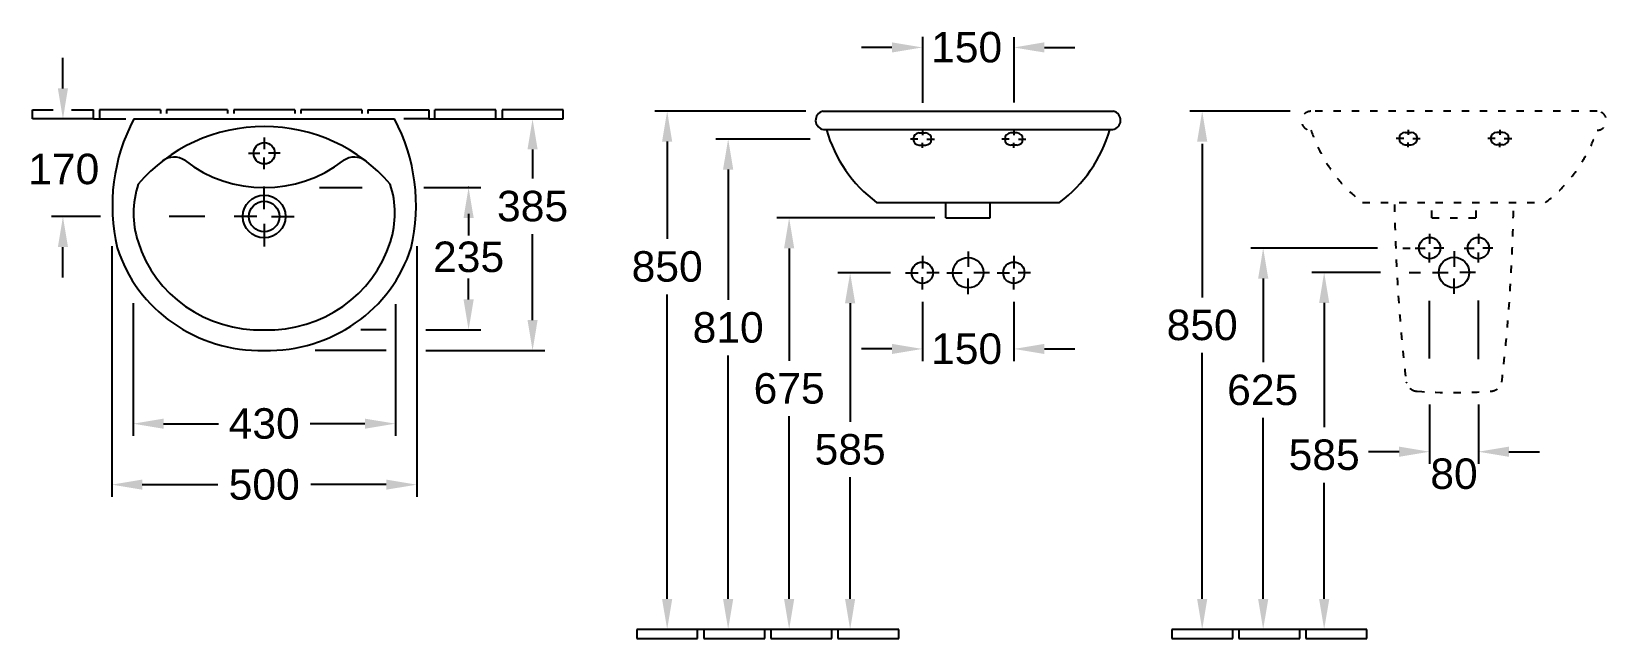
# Model space of a CAD drawing. Extents: x 158 to 2740, y 616 to 1612.
import ezdxf
from ezdxf.enums import TextEntityAlignment as Align

# ---------------------------------------------------------------- set-up
doc = ezdxf.new("R2010")
doc.units = 0
doc.linetypes.add('ACAD_ISO03W100', pattern=[30, 12, -18])
doc.linetypes.add('STRICHLINIEX2', pattern=[38.1, 25.4, -12.7])
for name, color, linetype in [('DRAUF', 6, 'CONTINUOUS'), ('DRAUF_Abfluss', 7, 'CONTINUOUS'), ('DRAUF_Bemassung', 7, 'CONTINUOUS'), ('DRAUF_Fliesen', 2, 'CONTINUOUS'), ('DRAUF_Hahnloch', 7, 'CONTINUOUS'), ('FRONT', 6, 'CONTINUOUS'), ('FRONT_Abfluss', 7, 'CONTINUOUS'), ('FRONT_Befestigung', 7, 'CONTINUOUS'), ('FRONT_Bemassung', 7, 'CONTINUOUS'), ('FRONT_Fliesen', 2, 'CONTINUOUS'), ('INST', 4, 'CONTINUOUS'), ('INST_Abfluss', 7, 'CONTINUOUS'), ('INST_Befestigung', 7, 'CONTINUOUS'), ('INST_Bemassung', 7, 'CONTINUOUS'), ('INST_Fliesen', 2, 'CONTINUOUS')]:
    doc.layers.add(name, color=color, linetype=linetype)
doc.styles.get("Standard").update_dxf_attribs({"font": 'ARIAL.TTF'})

msp = doc.modelspace()

# ---------------------------------------------------------------- linework, layer by layer
at = {"layer": 'DRAUF'}
msp.add_line((325.7, 1468.5), (753.1, 1468.5), dxfattribs=at)
at = {"layer": 'DRAUF', "color": 1, "linetype": 'Continuous'}
msp.add_circle((539.4, 1308.5), 35, dxfattribs=at)
at = {"layer": 'DRAUF'}
for centre, major_axis, start_param, end_param in [((615, 1326.7), (324.6, 0), 2.671018, 3.365176), ((463.8, 1326.7), (-324.6, 0), 2.91801, 3.612167), ((534.1, 1325.9), (246.1, 0), 3.434742, 4.733887), ((544.7, 1325.9), (-246.1, 0), 1.549298, 2.848444)]:
    msp.add_ellipse(centre, major_axis=major_axis, ratio=0.964, start_param=start_param, end_param=end_param, dxfattribs=at)
at = {"layer": 'DRAUF', "color": 5}
for centre, major_axis, start_param, end_param in [((539.4, 1199.4), (-266.3, 0), 3.824707, 5.600071), ((488.6, 1313.7), (-163.4, 0), -0.308455, 0.301186), ((590.3, 1313.7), (-163.4, 0), 2.840407, 3.450048), ((534, 1325.3), (210.4, 0), 3.43325, 4.737913), ((544.8, 1325.3), (210.4, 0), 4.686865, 5.991527)]:
    msp.add_ellipse(centre, major_axis=major_axis, ratio=0.964, start_param=start_param, end_param=end_param, dxfattribs=at)
at = {"layer": 'DRAUF', "color": 4}
for centre, major_axis, start_param, end_param in [((391.6, 1376.2), (-30.8, 0), 4.087863, 5.398831), ((539.4, 1554.9), (-206.3, 0), 0.890528, 2.251065), ((687.2, 1376.2), (30.8, 0), 0.884354, 2.195322)]:
    msp.add_ellipse(centre, major_axis=major_axis, ratio=0.964, start_param=start_param, end_param=end_param, dxfattribs=at)
at = {"layer": 'DRAUF_Abfluss', "color": 1, "linetype": 'Continuous', "ltscale": 0.4}
for p, q in [((539.4, 1320.5), (539.4, 1357.8)), ((527.4, 1308.5), (490.2, 1308.5)), ((539.4, 1296.6), (539.4, 1259.3)), ((551.4, 1308.5), (588.7, 1308.5))]:
    msp.add_line(p, q, dxfattribs=at)
at = {"layer": 'DRAUF_Abfluss', "color": 4, "linetype": 'Continuous'}
msp.add_circle((539.4, 1308.5), 25, dxfattribs=at)
at = {"layer": 'DRAUF_Bemassung', "linetype": 'ByBlock'}
for p, q in [((209.4, 1518.6), (209.4, 1568.6)), ((270.8, 1308.5), (190.9, 1308.5)), ((209.4, 1208.5), (209.4, 1258.5))]:
    msp.add_line(p, q, dxfattribs=at)
at = {"layer": 'DRAUF_Bemassung'}
for p, q in [((979.4, 1418.6), (979.4, 1370.8)), ((629.8, 1356), (699.9, 1356)), ((801.2, 1356), (894.5, 1356)), ((442.1, 1308.5), (383.6, 1308.5)), ((874.5, 1313.1), (874.5, 1277.1)), ((979.4, 1138.7), (979.4, 1279.7)), ((289.4, 1259.9), (289.4, 848.7)), ((789.4, 1259.9), (789.4, 848.7)), ((874.5, 1172.5), (874.5, 1207.1)), ((324.4, 1166.4), (324.4, 948.7)), ((754.4, 1165), (754.4, 948.7)), ((739.6, 1122.5), (697.7, 1122.5)), ((804.4, 1122.5), (894.5, 1122.5)), ((739.6, 1088.7), (622.8, 1088.7)), ((804.4, 1088.7), (999.4, 1088.7)), ((374.4, 968.7), (464.3, 968.7)), ((704.4, 968.7), (614.5, 968.7)), ((339.4, 868.7), (463.3, 868.7)), ((739.4, 868.7), (615.6, 868.7))]:
    msp.add_line(p, q, dxfattribs=at)
msp.add_point((874.5, 1356), dxfattribs=at)
at = {"layer": 'DRAUF_Bemassung', "linetype": 'ByBlock'}
for points in [[(201.1, 1518.6), (217.7, 1518.6), (209.4, 1468.6)], [(201.1, 1258.5), (217.7, 1258.5), (209.4, 1308.5)]]:
    msp.add_solid(points, dxfattribs=at)
at = {"layer": 'DRAUF_Bemassung'}
for points in [[(971.1, 1418.6), (987.7, 1418.6), (979.4, 1468.6)], [(866.2, 1306), (882.9, 1306), (874.5, 1356)], [(866.2, 1172.5), (882.9, 1172.5), (874.5, 1122.5)], [(971.1, 1138.7), (987.7, 1138.7), (979.4, 1088.7)], [(374.4, 977), (374.4, 960.4), (324.4, 968.7)], [(704.4, 977), (704.4, 960.4), (754.4, 968.7)], [(339.4, 877), (339.4, 860.4), (289.4, 868.7)], [(739.4, 877), (739.4, 860.4), (789.4, 868.7)]]:
    msp.add_solid(points, dxfattribs=at)
at = {"layer": 'DRAUF_Fliesen'}
for p, q in [((159.4, 1483.6), (193.4, 1483.6)), ((159.4, 1468.6), (159.4, 1483.6)), ((223.4, 1483.6), (259.4, 1483.6)), ((259.4, 1468.6), (259.4, 1483.6)), ((369.4, 1483.6), (269.4, 1483.6)), ((269.4, 1483.6), (269.4, 1468.6)), ((369.4, 1483.6), (369.4, 1477.7)), ((479.4, 1483.6), (379.4, 1483.6)), ((379.4, 1483.6), (379.4, 1477.7)), ((479.4, 1483.6), (479.4, 1477.7)), ((589.4, 1483.6), (489.4, 1483.6)), ((489.4, 1483.6), (489.4, 1477.7)), ((589.4, 1483.6), (589.4, 1477.7)), ((699.4, 1483.6), (599.4, 1483.6)), ((599.4, 1483.6), (599.4, 1477.7)), ((699.4, 1483.6), (699.4, 1477.7)), ((709.4, 1483.6), (809.4, 1483.6)), ((709.4, 1483.6), (709.4, 1477.7)), ((809.4, 1483.6), (809.4, 1468.6)), ((919.4, 1483.6), (819.4, 1483.6)), ((819.4, 1468.6), (819.4, 1483.6)), ((919.4, 1468.6), (919.4, 1483.6)), ((1029.4, 1483.6), (929.4, 1483.6)), ((929.4, 1483.6), (929.4, 1468.6)), ((1029.4, 1468.6), (1029.4, 1483.6)), ((259.4, 1468.6), (159.4, 1468.6)), ((259.4, 1468.6), (269.4, 1468.6)), ((269.4, 1468.6), (312.4, 1468.6)), ((809.4, 1468.6), (768.3, 1468.6)), ((809.4, 1468.6), (819.4, 1468.6)), ((819.4, 1468.6), (919.4, 1468.6)), ((919.4, 1468.6), (929.4, 1468.6)), ((929.4, 1468.6), (1029.4, 1468.6))]:
    msp.add_line(p, q, dxfattribs=at)
at = {"layer": 'DRAUF_Hahnloch', "color": 1, "linetype": 'Continuous'}
for p, q in [((539.4, 1438), (539.4, 1419.2)), ((513.6, 1412.2), (532.4, 1412.2)), ((539.4, 1386.3), (539.4, 1405.2)), ((565.3, 1412.2), (546.4, 1412.2))]:
    msp.add_line(p, q, dxfattribs=at)
at = {"layer": 'DRAUF_Hahnloch', "color": 2, "linetype": 'Continuous'}
msp.add_circle((539.4, 1412.2), 17.5, dxfattribs=at)
at = {"layer": 'FRONT'}
for p, q in [((1455.1, 1481.3), (1931.9, 1481.3)), ((1456.4, 1451), (1930.6, 1451)), ((1543.4, 1331.7), (1843.5, 1331.7))]:
    msp.add_line(p, q, dxfattribs=at)
at = {"layer": 'FRONT', "color": 4}
for p, q in [((1657.2, 1306.3), (1657.2, 1331.7)), ((1729.7, 1306.3), (1729.7, 1331.7)), ((1657.2, 1306.3), (1729.7, 1306.3))]:
    msp.add_line(p, q, dxfattribs=at)
at = {"layer": 'FRONT'}
for centre, radius, start, end in [((1459, 1466.3), 15.5, 104.6578, 260.3944), ((1928, 1466.3), 15.5, 279.6056, 75.3422), ((1677.3, 1511.7), 224.4, 195.709, 233.3612), ((1709.6, 1511.7), 224.4, 306.6388, 344.291)]:
    msp.add_arc(centre, radius, start, end, dxfattribs=at)
at = {"layer": 'FRONT_Abfluss', "color": 1, "linetype": 'Continuous'}
for p, q in [((1618.5, 1243.8), (1618.5, 1223.4)), ((1693.5, 1251.3), (1693.5, 1225.9)), ((1768.5, 1243.8), (1768.5, 1223.4)), ((1591, 1216.3), (1611.4, 1216.4)), ((1646, 1216.3), (1625.6, 1216.3)), ((1658.5, 1216.3), (1683.9, 1216.3)), ((1728.5, 1216.3), (1703, 1216.3)), ((1741, 1216.3), (1761.4, 1216.3)), ((1796, 1216.3), (1775.6, 1216.4)), ((1618.5, 1188.8), (1618.5, 1209.2)), ((1693.5, 1181.3), (1693.5, 1206.8)), ((1768.5, 1188.8), (1768.5, 1209.2))]:
    msp.add_line(p, q, dxfattribs=at)
at = {"layer": 'FRONT_Abfluss', "color": 4, "linetype": 'Continuous'}
msp.add_circle((1693.5, 1216.3), 25, dxfattribs=at)
at = {"layer": 'FRONT_Abfluss', "color": 2, "linetype": 'Continuous'}
for centre in [(1618.5, 1216.3), (1768.5, 1216.3)]:
    msp.add_circle(centre, 17.5, dxfattribs=at)
at = {"layer": 'FRONT_Befestigung', "color": 1, "linetype": 'Continuous'}
for p, q in [((1618.5, 1449.9), (1618.5, 1442)), ((1768.5, 1449.9), (1768.5, 1442)), ((1611, 1435.6), (1598.8, 1435.6)), ((1618.5, 1421.2), (1618.5, 1429.2)), ((1625.9, 1435.6), (1638.2, 1435.6)), ((1761, 1435.6), (1748.8, 1435.6)), ((1768.5, 1421.2), (1768.5, 1429.2)), ((1775.9, 1435.6), (1788.2, 1435.6))]:
    msp.add_line(p, q, dxfattribs=at)
at = {"layer": 'FRONT_Befestigung', "color": 7, "linetype": 'Continuous'}
for p, q in [((1613.5, 1445.6), (1623.5, 1445.6)), ((1613.5, 1425.6), (1623.5, 1425.6)), ((1773.5, 1445.6), (1763.5, 1445.6)), ((1773.5, 1425.6), (1763.5, 1425.6))]:
    msp.add_line(p, q, dxfattribs=at)
for centre, start, end in [((1613.5, 1435.6), 90, 270), ((1623.5, 1435.6), 270, 90), ((1763.5, 1435.6), 90, 270), ((1773.5, 1435.6), 270, 90)]:
    msp.add_arc(centre, 10, start, end, dxfattribs=at)
at = {"layer": 'FRONT_Bemassung', "linetype": 'ByBlock'}
for p, q in [((1618.5, 1603.2), (1618.5, 1495.2)), ((1768.5, 1602.9), (1768.5, 1495.5)), ((1568.5, 1585.8), (1518.5, 1585.8)), ((1818.5, 1585.8), (1868.5, 1585.8)), ((1618.5, 1168.8), (1618.5, 1071.3)), ((1768.5, 1168.5), (1768.5, 1071.3)), ((1568.5, 1091.3), (1518.5, 1091.3)), ((1818.5, 1091.3), (1868.5, 1091.3))]:
    msp.add_line(p, q, dxfattribs=at)
at = {"layer": 'FRONT_Bemassung'}
for p, q in [((1427.3, 1481.3), (1180.1, 1481.3)), ((1200.1, 1431.3), (1200.1, 1271.9)), ((1434.6, 1435.6), (1280.1, 1435.6)), ((1300.1, 1385.6), (1300.1, 1171.9)), ((1638.7, 1306.3), (1380.1, 1306.3)), ((1400.1, 1256.3), (1400.1, 1071.9)), ((1566, 1216.3), (1480.1, 1216.3)), ((1200.1, 681.3), (1200.1, 1180.8)), ((1500.1, 1166.3), (1500.1, 971.9)), ((1300.1, 681.3), (1300.1, 1080.8)), ((1400.1, 681.3), (1400.1, 980.8)), ((1500.1, 681.3), (1500.1, 880.8))]:
    msp.add_line(p, q, dxfattribs=at)
at = {"layer": 'FRONT_Bemassung', "linetype": 'ByBlock'}
for points in [[(1568.5, 1594.2), (1568.5, 1577.5), (1618.5, 1585.8)], [(1818.5, 1594.2), (1818.5, 1577.5), (1768.5, 1585.8)], [(1568.5, 1099.6), (1568.5, 1083), (1618.5, 1091.3)], [(1818.5, 1099.6), (1818.5, 1083), (1768.5, 1091.3)]]:
    msp.add_solid(points, dxfattribs=at)
at = {"layer": 'FRONT_Bemassung'}
for points in [[(1191.7, 1431.3), (1208.4, 1431.3), (1200.1, 1481.3)], [(1291.7, 1385.6), (1308.4, 1385.6), (1300.1, 1435.6)], [(1391.7, 1256.3), (1408.4, 1256.3), (1400.1, 1306.3)], [(1491.7, 1166.3), (1508.4, 1166.3), (1500.1, 1216.3)], [(1191.7, 681.3), (1208.4, 681.3), (1200.1, 631.3)], [(1291.7, 681.3), (1308.4, 681.3), (1300.1, 631.3)], [(1391.7, 681.3), (1408.4, 681.3), (1400.1, 631.3)], [(1491.7, 681.3), (1508.4, 681.3), (1500.1, 631.3)]]:
    msp.add_solid(points, dxfattribs=at)
at = {"layer": 'FRONT_Fliesen'}
for p, q in [((1150.1, 631.3), (1150.1, 616.3)), ((1250.1, 631.3), (1150.1, 631.3)), ((1250.1, 616.3), (1250.1, 631.3)), ((1260.1, 631.3), (1250.1, 631.3)), ((1260.1, 631.3), (1260.1, 616.3)), ((1360.1, 631.3), (1260.1, 631.3)), ((1360.1, 616.3), (1360.1, 631.3)), ((1370.1, 631.3), (1360.1, 631.3)), ((1366.5, 631.3), (1360.1, 631.3)), ((1370.1, 631.3), (1370.1, 616.3)), ((1470.1, 631.3), (1370.1, 631.3)), ((1470.1, 616.3), (1470.1, 631.3)), ((1480.1, 631.3), (1470.1, 631.3)), ((1476.5, 631.3), (1470.1, 631.3)), ((1480.1, 631.3), (1480.1, 616.3)), ((1580.1, 631.3), (1480.1, 631.3)), ((1580.1, 616.3), (1580.1, 631.3)), ((1150.1, 616.3), (1250.1, 616.3)), ((1260.1, 616.3), (1360.1, 616.3)), ((1370.1, 616.3), (1470.1, 616.3)), ((1480.1, 616.3), (1580.1, 616.3))]:
    msp.add_line(p, q, dxfattribs=at)
at = {"layer": 'INST', "color": 4, "linetype": 'ACAD_ISO03W100'}
for p, q in [((2453.9, 1306.3), (2453.9, 1322.7)), ((2526.4, 1306.3), (2526.4, 1322.7)), ((2453.9, 1306.3), (2526.4, 1306.3))]:
    msp.add_line(p, q, dxfattribs=at)
msp.add_lwpolyline([(2724.7, 1450, 0.997604), (2724.8, 1481.1), (2255.6, 1481.1, 0.997604), (2255.7, 1450, 0.14908), (2340.1, 1331.5), (2640.2, 1331.5, 0.14908)], format="xyb", close=True, dxfattribs=at)
for centre, radius, start, end in [((5242.8, 1369.9), 2850.5, 180.8423, 186.7128), ((-262.4, 1369.9), 2850.5, 353.2872, 359.1577), ((2490.2, 1810), 790.4, 265.6038, 274.3962), ((2549.6, 1041.3), 19.4, 273.379, 307.1643)]:
    msp.add_arc(centre, radius, start, end, dxfattribs=at)
at = {"layer": 'INST', "color": 4, "linetype": 'STRICHLINIEX2', "ltscale": 0.6}
for start, end in [(193.9747, 196.5352), (228.6193, 266.621)]:
    msp.add_arc((2430.7, 1041.3), 19.4, start, end, dxfattribs=at)
at = {"layer": 'INST_Abfluss', "color": 1, "linetype": 'Continuous'}
for p, q in [((2450.2, 1280.2), (2450.2, 1263.8)), ((2530.2, 1280.2), (2530.2, 1263.8)), ((2426.7, 1256.7), (2443.1, 1256.7)), ((2450.2, 1233.2), (2450.2, 1249.6)), ((2473.7, 1256.7), (2457.3, 1256.7)), ((2490.2, 1251.7), (2490.2, 1226.2)), ((2506.7, 1256.7), (2523.1, 1256.7)), ((2530.2, 1233.2), (2530.2, 1249.6)), ((2553.7, 1256.7), (2537.3, 1256.7)), ((2455.2, 1216.7), (2480.6, 1216.7)), ((2525.2, 1216.7), (2499.7, 1216.7)), ((2490.2, 1181.7), (2490.2, 1207.1))]:
    msp.add_line(p, q, dxfattribs=at)
at = {"layer": 'INST_Abfluss', "color": 2, "linetype": 'Continuous'}
for centre in [(2450.2, 1256.7), (2530.2, 1256.7)]:
    msp.add_circle(centre, 17.5, dxfattribs=at)
at = {"layer": 'INST_Abfluss', "color": 4, "linetype": 'Continuous'}
msp.add_circle((2490.2, 1216.7), 25, dxfattribs=at)
at = {"layer": 'INST_Befestigung', "color": 7, "linetype": 'Continuous'}
for p, q in [((2410.2, 1446.3), (2420.2, 1446.3)), ((2570.2, 1446.3), (2560.2, 1446.3)), ((2410.2, 1426.3), (2420.2, 1426.3)), ((2570.2, 1426.3), (2560.2, 1426.3))]:
    msp.add_line(p, q, dxfattribs=at)
at = {"layer": 'INST_Befestigung', "color": 1, "linetype": 'Continuous'}
for p, q in [((2415.2, 1450.7), (2415.2, 1442.7)), ((2565.2, 1450.7), (2565.2, 1442.7)), ((2407.8, 1436.3), (2395.5, 1436.3)), ((2415.2, 1422), (2415.2, 1429.9)), ((2422.6, 1436.3), (2434.9, 1436.3)), ((2557.8, 1436.3), (2545.5, 1436.3)), ((2565.2, 1422), (2565.2, 1429.9)), ((2572.6, 1436.3), (2584.9, 1436.3))]:
    msp.add_line(p, q, dxfattribs=at)
at = {"layer": 'INST_Befestigung', "color": 7, "linetype": 'Continuous'}
for centre, start, end in [((2410.2, 1436.3), 90, 270), ((2420.2, 1436.3), 270, 90), ((2560.2, 1436.3), 90, 270), ((2570.2, 1436.3), 270, 90)]:
    msp.add_arc(centre, 10, start, end, dxfattribs=at)
at = {"layer": 'INST_Bemassung'}
for p, q in [((2221.4, 1481.3), (2057.3, 1481.3)), ((2077.3, 1427.8), (2077.3, 1175.9)), ((2365, 1256.7), (2157.3, 1256.7)), ((2406.2, 1256.7), (2418.3, 1256.7)), ((2369.8, 1216.7), (2257.3, 1216.7)), ((2416.4, 1216.7), (2435.2, 1216.7)), ((2177.3, 1206.7), (2177.3, 1069.4)), ((2277.3, 1166.7), (2277.3, 963)), ((2450.2, 1075.4), (2450.2, 1170)), ((2530.2, 1074.5), (2530.2, 1170.8)), ((2077.3, 681.3), (2077.3, 1084.8)), ((2177.3, 681.3), (2177.3, 978.4)), ((2277.3, 681.3), (2277.3, 871.9))]:
    msp.add_line(p, q, dxfattribs=at)
at = {"layer": 'INST_Bemassung', "linetype": 'ByBlock'}
for p, q in [((2450.2, 1000.3), (2450.2, 902.7)), ((2530.2, 1000), (2530.2, 902.7)), ((2400.2, 922.7), (2350.2, 922.7)), ((2580.2, 922.7), (2630.2, 922.7))]:
    msp.add_line(p, q, dxfattribs=at)
at = {"layer": 'INST_Bemassung'}
for points in [[(2069, 1431.3), (2085.7, 1431.3), (2077.3, 1481.3)], [(2169, 1206.7), (2185.7, 1206.7), (2177.3, 1256.7)], [(2269, 1166.7), (2285.7, 1166.7), (2277.3, 1216.7)], [(2069, 681.3), (2085.7, 681.3), (2077.3, 631.3)], [(2169, 681.3), (2185.7, 681.3), (2177.3, 631.3)], [(2269, 681.3), (2285.7, 681.3), (2277.3, 631.3)]]:
    msp.add_solid(points, dxfattribs=at)
at = {"layer": 'INST_Bemassung', "linetype": 'ByBlock'}
for points in [[(2400.2, 931.1), (2400.2, 914.4), (2450.2, 922.7)], [(2580.2, 931.1), (2580.2, 914.4), (2530.2, 922.7)]]:
    msp.add_solid(points, dxfattribs=at)
at = {"layer": 'INST_Fliesen'}
for p, q in [((2027.3, 631.3), (2027.3, 616.3)), ((2127.3, 631.3), (2027.3, 631.3)), ((2127.3, 616.3), (2127.3, 631.3)), ((2137.3, 631.3), (2127.3, 631.3)), ((2137.3, 631.3), (2137.3, 616.3)), ((2237.3, 631.3), (2137.3, 631.3)), ((2237.3, 616.3), (2237.3, 631.3)), ((2247.3, 631.3), (2237.3, 631.3)), ((2247.3, 631.3), (2247.3, 616.3)), ((2347.3, 631.3), (2247.3, 631.3)), ((2347.3, 616.3), (2347.3, 631.3)), ((2027.3, 616.3), (2127.3, 616.3)), ((2137.3, 616.3), (2237.3, 616.3)), ((2247.3, 616.3), (2347.3, 616.3))]:
    msp.add_line(p, q, dxfattribs=at)

# ---------------------------------------------------------------- texts
at = {"layer": 'DRAUF_Bemassung'}
msp.add_text('170', height=50, dxfattribs=at).set_placement((152.5, 1361.5))
at = {"layer": 'DRAUF_Bemassung', "char_height": 50, "attachment_point": 5}
for s, insert in [('385', (979.4, 1325.3)), ('235', (874.5, 1242.1)), ('430', (539.4, 968.7)), ('500', (539.4, 868.7))]:
    msp.add_mtext(s, dxfattribs=dict(at, insert=insert))
at = {"layer": 'FRONT_Bemassung'}
for p in [(1632.8, 1561.3), (1632.8, 1066.7)]:
    msp.add_text('150', height=50, dxfattribs=at).set_placement(p)
at = {"layer": 'FRONT_Bemassung', "char_height": 50, "attachment_point": 5}
for s, insert in [('\\A1;850', (1200.1, 1226.3)), ('810', (1300.1, 1126.3)), ('\\A1;675', (1400.1, 1026.3)), ('\\A1;585', (1500.1, 926.3))]:
    msp.add_mtext(s, dxfattribs=dict(at, insert=insert))
at = {"layer": 'INST_Bemassung'}
msp.add_text('80', height=50, dxfattribs=at).set_placement((2490.2, 886.7), align=Align.MIDDLE_CENTER)
at = {"layer": 'INST_Bemassung', "char_height": 50, "attachment_point": 5}
for s, insert in [('\\A1;850', (2077.3, 1130.4)), ('\\A1;625', (2176.5, 1023.9)), ('\\A1;585', (2277.3, 917.5))]:
    msp.add_mtext(s, dxfattribs=dict(at, insert=insert))

doc.saveas('drawing.dxf')
